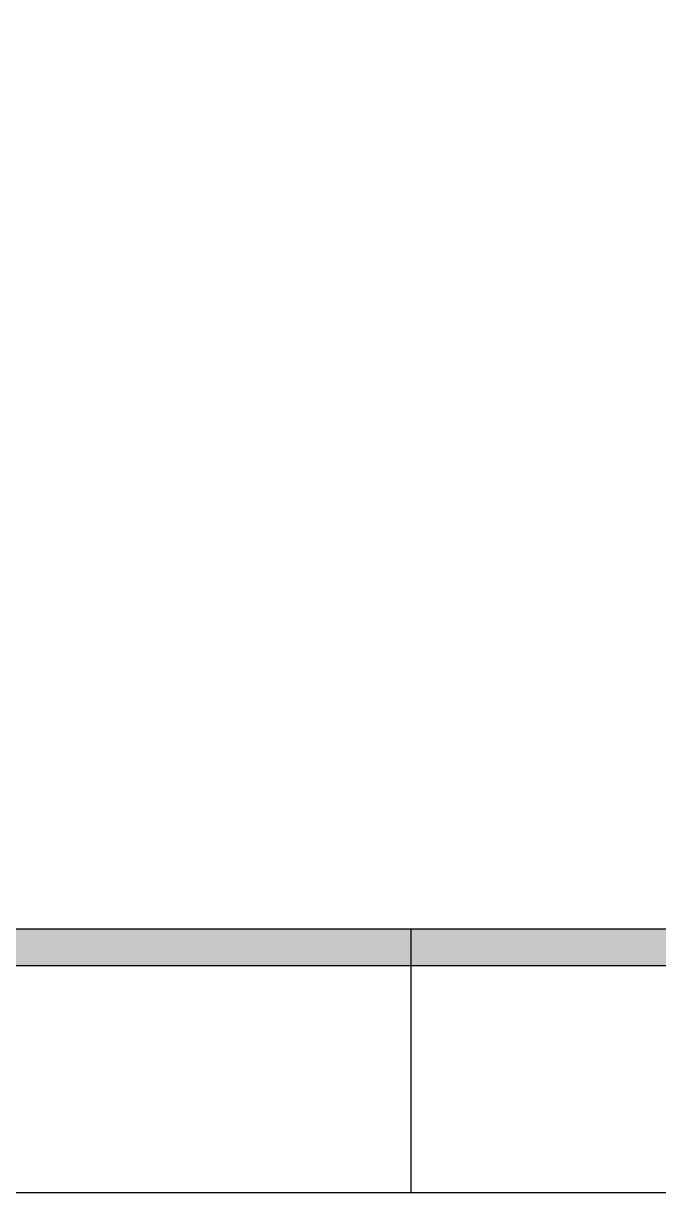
# Model space of a CAD drawing. Extents: x 187 to 6132, y -1204 to 3001.
# Drawn here: x 5133.1 to 5253.5, y -1204.3 to -982.6 of the extents above; entities that cross this region are included whole.
import ezdxf

# ---------------------------------------------------------------- set-up
doc = ezdxf.new("R2010")
doc.units = 0
doc.header["$LTSCALE"] = 100
doc.header["$MEASUREMENT"] = 0
doc.layers.get('0').update_dxf_attribs({"color": 245, "linetype": 'CONTINUOUS'})

msp = doc.modelspace()

# ---------------------------------------------------------------- linework, layer by layer
msp.add_line((5206.530458, -1154.290025), (5206.530458, -1204.290025))
for points in [[(186.530458, -1204.290025), (6131.530458, -1204.290025), (6131.530458, 3000.709975), (186.530458, 3000.709975), (186.530458, -1204.290025)], [(6081.530458, -1154.290025), (6081.530458, -1161.290025), (304.530458, -1161.290025), (304.530458, 2957.709975), (6081.530458, 2957.709975), (6081.530458, 2950.709975), (311.530458, 2950.709975), (311.530458, -1154.290025), (6081.530458, -1154.290025)], [(311.530458, -1154.290025), (6081.530458, -1154.290025), (6081.530458, 2950.709975), (311.530458, 2950.709975), (311.530458, -1154.290025)]]:
    msp.add_lwpolyline(points)
for points in [[(6081.530458, -1161.290025), (304.530458, -1161.290025), (311.530458, -1154.290025)], [(6081.530458, -1161.290025), (311.530458, -1154.290025), (6081.530458, -1154.290025)]]:
    msp.add_solid(points)

doc.saveas('drawing.dxf')
